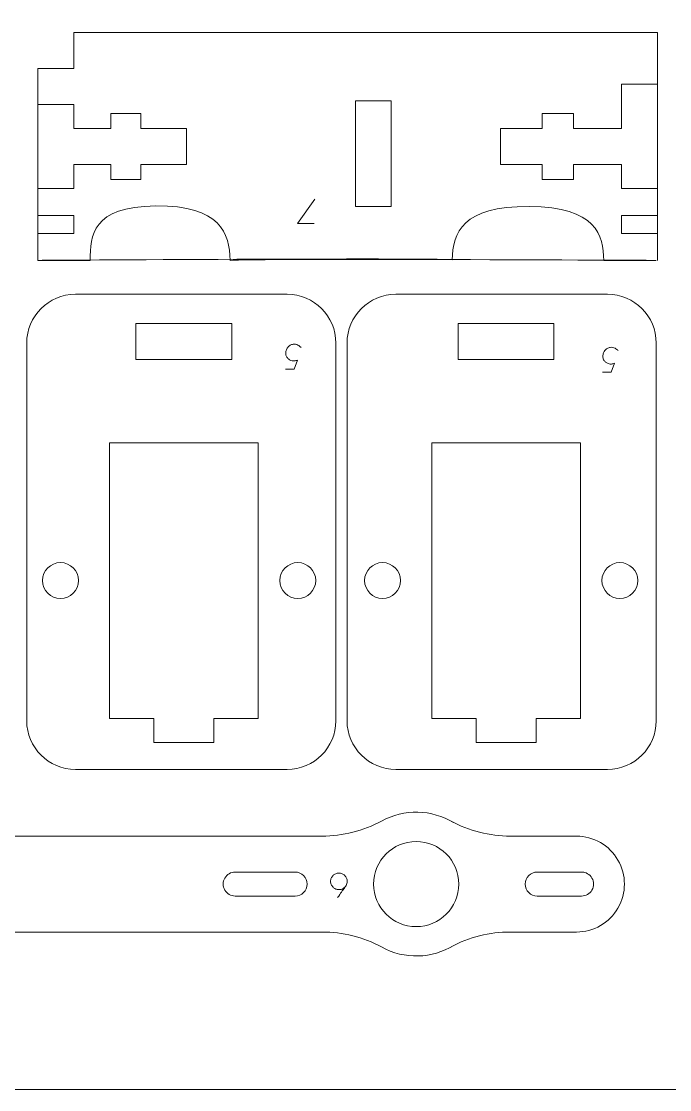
# Model space of a CAD drawing. Header units: millimetres. Extents: x 1 to 3601, y 1 to 1216.
# Drawn here: x 145.2 to 199.3, y 1.5 to 90.6 of the extents above; entities that cross this region are included whole.
import ezdxf

# ---------------------------------------------------------------- set-up
doc = ezdxf.new("R2010")
doc.units = ezdxf.units.MM
doc.layers.get('0').update_dxf_attribs({"lineweight": 5})
for name, color, linetype, lineweight in [('MARCATGE', 1, 'Continuous', 5), ('NO IMPRES', 5, 'Continuous', 5), ('TALL 1', 4, 'Continuous', 5)]:
    doc.layers.add(name, color=color, linetype=linetype, lineweight=lineweight)

msp = doc.modelspace()

# ---------------------------------------------------------------- linework, layer by layer
for points, knots in [([(146.538, 70.67), (146.538, 70.67), (179.337, 70.888), (181.121, 70.723), (181.121, 70.723), (181.186, 72.969), (181.931, 75.196), (187.55, 75.166), (187.55, 75.166), (193.169, 75.137), (193.731, 72.731), (193.758, 70.67), (193.758, 70.67), (193.758, 70.67), (198.138, 70.67), (198.138, 70.67), (198.138, 70.67), (198.138, 70.67), (164.379, 70.836), (162.595, 70.67), (162.595, 70.67), (162.531, 72.917), (161.79, 75.272), (156.402, 75.209), (156.402, 75.209), (151.014, 75.146), (150.945, 72.731), (150.918, 70.67), (150.918, 70.67), (150.918, 70.67), (146.538, 70.67), (146.538, 70.67), (146.538, 70.67), (146.538, 70.67), (146.538, 86.67), (146.538, 86.67), (146.538, 86.67), (146.538, 86.67), (149.538, 86.67), (149.538, 86.67), (149.538, 86.67), (149.538, 86.67), (149.538, 89.67), (149.538, 89.67), (149.538, 89.67), (149.538, 89.67), (198.238, 89.67), (198.238, 89.67), (198.238, 89.67), (198.238, 89.67), (198.238, 70.67), (198.238, 70.67)], [0, 0, 0, 0, 0.071429, 0.071429, 0.071429, 0.071429, 0.142857, 0.142857, 0.142857, 0.142857, 0.214286, 0.214286, 0.214286, 0.214286, 0.285714, 0.285714, 0.285714, 0.285714, 0.357143, 0.357143, 0.357143, 0.357143, 0.428571, 0.428571, 0.428571, 0.428571, 0.5, 0.5, 0.5, 0.5, 0.571429, 0.571429, 0.571429, 0.571429, 0.642857, 0.642857, 0.642857, 0.642857, 0.714286, 0.714286, 0.714286, 0.714286, 0.785714, 0.785714, 0.785714, 0.785714, 0.857143, 0.857143, 0.857143, 0.857143, 1, 1, 1, 1]), ([(145.617, 32.263), (145.617, 32.263), (145.617, 63.768), (145.617, 63.768), (145.617, 63.768), (145.617, 66.005), (147.448, 67.836), (149.685, 67.836), (149.685, 67.836), (149.685, 67.836), (167.348, 67.836), (167.348, 67.836), (167.348, 67.836), (169.585, 67.836), (171.416, 66.005), (171.416, 63.768), (171.416, 63.768), (171.416, 63.768), (171.416, 32.263), (171.416, 32.263), (171.416, 32.263), (171.416, 30.026), (169.585, 28.196), (167.348, 28.196), (167.348, 28.196), (167.348, 28.196), (149.685, 28.196), (149.685, 28.196), (149.685, 28.196), (147.448, 28.196), (145.617, 30.026), (145.617, 32.263)], [0, 0, 0, 0, 0.111111, 0.111111, 0.111111, 0.111111, 0.222222, 0.222222, 0.222222, 0.222222, 0.333333, 0.333333, 0.333333, 0.333333, 0.444444, 0.444444, 0.444444, 0.444444, 0.555556, 0.555556, 0.555556, 0.555556, 0.666667, 0.666667, 0.666667, 0.666667, 0.777778, 0.777778, 0.777778, 0.777778, 1, 1, 1, 1]), ([(172.346, 32.263), (172.346, 32.263), (172.346, 63.768), (172.346, 63.768), (172.346, 63.768), (172.346, 66.005), (174.176, 67.836), (176.413, 67.836), (176.413, 67.836), (176.413, 67.836), (194.076, 67.836), (194.076, 67.836), (194.076, 67.836), (196.314, 67.836), (198.144, 66.005), (198.144, 63.768), (198.144, 63.768), (198.144, 63.768), (198.144, 32.263), (198.144, 32.263), (198.144, 32.263), (198.144, 30.026), (196.314, 28.196), (194.076, 28.196), (194.076, 28.196), (194.076, 28.196), (176.413, 28.196), (176.413, 28.196), (176.413, 28.196), (174.176, 28.196), (172.346, 30.026), (172.346, 32.263)], [0, 0, 0, 0, 0.111111, 0.111111, 0.111111, 0.111111, 0.222222, 0.222222, 0.222222, 0.222222, 0.333333, 0.333333, 0.333333, 0.333333, 0.444444, 0.444444, 0.444444, 0.444444, 0.555556, 0.555556, 0.555556, 0.555556, 0.666667, 0.666667, 0.666667, 0.666667, 0.777778, 0.777778, 0.777778, 0.777778, 1, 1, 1, 1]), ([(181.019, 13.384), (181.019, 13.384), (181.242, 13.513), (181.242, 13.513), (181.242, 13.513), (179.443, 12.414), (177.14, 12.316), (175.21, 13.384), (175.21, 13.384), (173.728, 14.204), (171.962, 14.634), (170.269, 14.634), (170.269, 14.634), (170.269, 14.634), (142.915, 14.634), (142.915, 14.634), (142.915, 14.634), (141.486, 14.634), (140.166, 15.396), (139.451, 16.634), (139.451, 16.634), (138.737, 17.872), (138.737, 19.396), (139.451, 20.634), (139.451, 20.634), (140.166, 21.872), (141.486, 22.634), (142.915, 22.634), (142.915, 22.634), (142.915, 22.634), (170.269, 22.634), (170.269, 22.634), (170.269, 22.634), (171.962, 22.634), (173.728, 23.064), (175.21, 23.884), (175.21, 23.884), (177.131, 24.947), (179.421, 24.855), (181.217, 23.77), (181.217, 23.77), (181.217, 23.77), (181.019, 23.884), (181.019, 23.884), (181.019, 23.884), (182.501, 23.064), (184.267, 22.634), (185.961, 22.634), (185.961, 22.634), (185.961, 22.634), (191.488, 22.634), (191.488, 22.634), (191.488, 22.634), (192.917, 22.634), (194.238, 21.872), (194.952, 20.634), (194.952, 20.634), (195.667, 19.396), (195.667, 17.872), (194.952, 16.634), (194.952, 16.634), (194.238, 15.396), (192.917, 14.634), (191.488, 14.634), (191.488, 14.634), (191.488, 14.634), (185.961, 14.634), (185.961, 14.634), (185.961, 14.634), (184.267, 14.634), (182.501, 14.204), (181.019, 13.384)], [0, 0, 0, 0, 0.052632, 0.052632, 0.052632, 0.052632, 0.105263, 0.105263, 0.105263, 0.105263, 0.157895, 0.157895, 0.157895, 0.157895, 0.210526, 0.210526, 0.210526, 0.210526, 0.263158, 0.263158, 0.263158, 0.263158, 0.315789, 0.315789, 0.315789, 0.315789, 0.368421, 0.368421, 0.368421, 0.368421, 0.421053, 0.421053, 0.421053, 0.421053, 0.473684, 0.473684, 0.473684, 0.473684, 0.526316, 0.526316, 0.526316, 0.526316, 0.578947, 0.578947, 0.578947, 0.578947, 0.631579, 0.631579, 0.631579, 0.631579, 0.684211, 0.684211, 0.684211, 0.684211, 0.736842, 0.736842, 0.736842, 0.736842, 0.789474, 0.789474, 0.789474, 0.789474, 0.842105, 0.842105, 0.842105, 0.842105, 0.894737, 0.894737, 0.894737, 0.894737, 1, 1, 1, 1])]:
    msp.add_open_spline(points, degree=3, knots=knots)
at = {"layer": 'MARCATGE'}
for points, knots in [([(168.212, 73.753), (168.212, 73.753), (169.665, 75.785), (169.665, 75.785), (169.665, 75.785), (169.665, 75.785), (168.212, 73.753), (168.212, 73.753), (168.212, 73.753), (168.212, 73.753), (169.589, 73.753), (169.589, 73.753), (169.589, 73.753), (169.589, 73.753), (168.212, 73.753), (168.212, 73.753)], [0, 0, 0, 0, 0.2, 0.2, 0.2, 0.2, 0.4, 0.4, 0.4, 0.4, 0.6, 0.6, 0.6, 0.6, 1, 1, 1, 1]), ([(168.505, 63.403), (168.494, 63.416), (168.473, 63.437), (168.443, 63.466), (168.443, 63.466), (168.413, 63.495), (168.374, 63.525), (168.326, 63.556), (168.326, 63.556), (168.278, 63.587), (168.22, 63.615), (168.152, 63.64), (168.152, 63.64), (168.085, 63.664), (168.006, 63.677), (167.915, 63.679), (167.915, 63.679), (167.825, 63.679), (167.739, 63.659), (167.657, 63.62), (167.657, 63.62), (167.575, 63.58), (167.502, 63.526), (167.438, 63.456), (167.438, 63.456), (167.375, 63.387), (167.324, 63.306), (167.286, 63.213), (167.286, 63.213), (167.248, 63.121), (167.23, 63.023), (167.23, 62.92), (167.23, 62.92), (167.23, 62.816), (167.252, 62.725), (167.296, 62.646), (167.296, 62.646), (167.34, 62.567), (167.394, 62.501), (167.458, 62.447), (167.458, 62.447), (167.522, 62.394), (167.59, 62.354), (167.661, 62.327), (167.661, 62.327), (167.733, 62.301), (167.796, 62.288), (167.851, 62.288), (167.851, 62.288), (167.884, 62.282), (167.92, 62.281), (167.958, 62.285), (167.958, 62.285), (167.99, 62.289), (168.027, 62.295), (168.071, 62.305), (168.071, 62.305), (168.114, 62.314), (168.158, 62.329), (168.203, 62.35), (168.203, 62.35), (168.203, 62.35), (167.921, 61.599), (167.921, 61.599), (167.921, 61.599), (167.921, 61.599), (167.21, 61.599), (167.21, 61.599), (167.21, 61.599), (167.21, 61.599), (167.921, 61.599), (167.921, 61.599), (167.921, 61.599), (167.921, 61.599), (168.203, 62.35), (168.203, 62.35), (168.203, 62.35), (168.158, 62.329), (168.114, 62.314), (168.071, 62.305), (168.071, 62.305), (168.027, 62.295), (167.99, 62.289), (167.958, 62.285), (167.958, 62.285), (167.92, 62.281), (167.884, 62.282), (167.851, 62.288), (167.851, 62.288), (167.796, 62.288), (167.733, 62.301), (167.661, 62.327), (167.661, 62.327), (167.59, 62.354), (167.522, 62.394), (167.458, 62.447), (167.458, 62.447), (167.394, 62.501), (167.34, 62.567), (167.296, 62.646), (167.296, 62.646), (167.252, 62.725), (167.23, 62.816), (167.23, 62.92), (167.23, 62.92), (167.23, 63.023), (167.248, 63.121), (167.286, 63.213), (167.286, 63.213), (167.324, 63.306), (167.375, 63.387), (167.438, 63.456), (167.438, 63.456), (167.502, 63.526), (167.575, 63.58), (167.657, 63.62), (167.657, 63.62), (167.739, 63.659), (167.825, 63.679), (167.915, 63.679), (167.915, 63.679), (168.006, 63.677), (168.085, 63.664), (168.152, 63.64), (168.152, 63.64), (168.22, 63.615), (168.278, 63.587), (168.326, 63.556), (168.326, 63.556), (168.374, 63.525), (168.413, 63.495), (168.443, 63.466), (168.443, 63.466), (168.473, 63.437), (168.494, 63.416), (168.505, 63.403)], [0, 0, 0, 0, 0.028571, 0.028571, 0.028571, 0.028571, 0.057143, 0.057143, 0.057143, 0.057143, 0.085714, 0.085714, 0.085714, 0.085714, 0.114286, 0.114286, 0.114286, 0.114286, 0.142857, 0.142857, 0.142857, 0.142857, 0.171429, 0.171429, 0.171429, 0.171429, 0.2, 0.2, 0.2, 0.2, 0.228571, 0.228571, 0.228571, 0.228571, 0.257143, 0.257143, 0.257143, 0.257143, 0.285714, 0.285714, 0.285714, 0.285714, 0.314286, 0.314286, 0.314286, 0.314286, 0.342857, 0.342857, 0.342857, 0.342857, 0.371429, 0.371429, 0.371429, 0.371429, 0.4, 0.4, 0.4, 0.4, 0.428571, 0.428571, 0.428571, 0.428571, 0.457143, 0.457143, 0.457143, 0.457143, 0.485714, 0.485714, 0.485714, 0.485714, 0.514286, 0.514286, 0.514286, 0.514286, 0.542857, 0.542857, 0.542857, 0.542857, 0.571429, 0.571429, 0.571429, 0.571429, 0.6, 0.6, 0.6, 0.6, 0.628571, 0.628571, 0.628571, 0.628571, 0.657143, 0.657143, 0.657143, 0.657143, 0.685714, 0.685714, 0.685714, 0.685714, 0.714286, 0.714286, 0.714286, 0.714286, 0.742857, 0.742857, 0.742857, 0.742857, 0.771429, 0.771429, 0.771429, 0.771429, 0.8, 0.8, 0.8, 0.8, 0.828571, 0.828571, 0.828571, 0.828571, 0.857143, 0.857143, 0.857143, 0.857143, 0.885714, 0.885714, 0.885714, 0.885714, 0.914286, 0.914286, 0.914286, 0.914286, 0.942857, 0.942857, 0.942857, 0.942857, 1, 1, 1, 1]), ([(194.964, 63.138), (194.952, 63.151), (194.932, 63.172), (194.901, 63.201), (194.901, 63.201), (194.871, 63.231), (194.832, 63.261), (194.784, 63.292), (194.784, 63.292), (194.736, 63.323), (194.679, 63.351), (194.611, 63.375), (194.611, 63.375), (194.543, 63.399), (194.464, 63.413), (194.374, 63.415), (194.374, 63.415), (194.283, 63.415), (194.197, 63.395), (194.115, 63.355), (194.115, 63.355), (194.034, 63.316), (193.961, 63.261), (193.897, 63.192), (193.897, 63.192), (193.833, 63.122), (193.782, 63.041), (193.744, 62.949), (193.744, 62.949), (193.707, 62.857), (193.688, 62.759), (193.688, 62.655), (193.688, 62.655), (193.688, 62.552), (193.71, 62.461), (193.754, 62.382), (193.754, 62.382), (193.798, 62.303), (193.853, 62.236), (193.917, 62.183), (193.917, 62.183), (193.98, 62.129), (194.048, 62.089), (194.12, 62.063), (194.12, 62.063), (194.191, 62.036), (194.254, 62.023), (194.309, 62.023), (194.309, 62.023), (194.343, 62.018), (194.378, 62.017), (194.416, 62.02), (194.416, 62.02), (194.448, 62.024), (194.486, 62.031), (194.529, 62.04), (194.529, 62.04), (194.572, 62.05), (194.616, 62.065), (194.662, 62.085), (194.662, 62.085), (194.662, 62.085), (194.379, 61.335), (194.379, 61.335), (194.379, 61.335), (194.379, 61.335), (193.668, 61.335), (193.668, 61.335), (193.668, 61.335), (193.668, 61.335), (194.379, 61.335), (194.379, 61.335), (194.379, 61.335), (194.379, 61.335), (194.662, 62.085), (194.662, 62.085), (194.662, 62.085), (194.616, 62.065), (194.572, 62.05), (194.529, 62.04), (194.529, 62.04), (194.486, 62.031), (194.448, 62.024), (194.416, 62.02), (194.416, 62.02), (194.378, 62.017), (194.343, 62.018), (194.309, 62.023), (194.309, 62.023), (194.254, 62.023), (194.191, 62.036), (194.12, 62.063), (194.12, 62.063), (194.048, 62.089), (193.98, 62.129), (193.917, 62.183), (193.917, 62.183), (193.853, 62.236), (193.798, 62.303), (193.754, 62.382), (193.754, 62.382), (193.71, 62.461), (193.688, 62.552), (193.688, 62.655), (193.688, 62.655), (193.688, 62.759), (193.707, 62.857), (193.744, 62.949), (193.744, 62.949), (193.782, 63.041), (193.833, 63.122), (193.897, 63.192), (193.897, 63.192), (193.961, 63.261), (194.034, 63.316), (194.115, 63.355), (194.115, 63.355), (194.197, 63.395), (194.283, 63.415), (194.374, 63.415), (194.374, 63.415), (194.464, 63.413), (194.543, 63.399), (194.611, 63.375), (194.611, 63.375), (194.679, 63.351), (194.736, 63.323), (194.784, 63.292), (194.784, 63.292), (194.832, 63.261), (194.871, 63.231), (194.901, 63.201), (194.901, 63.201), (194.932, 63.172), (194.952, 63.151), (194.964, 63.138)], [0, 0, 0, 0, 0.028571, 0.028571, 0.028571, 0.028571, 0.057143, 0.057143, 0.057143, 0.057143, 0.085714, 0.085714, 0.085714, 0.085714, 0.114286, 0.114286, 0.114286, 0.114286, 0.142857, 0.142857, 0.142857, 0.142857, 0.171429, 0.171429, 0.171429, 0.171429, 0.2, 0.2, 0.2, 0.2, 0.228571, 0.228571, 0.228571, 0.228571, 0.257143, 0.257143, 0.257143, 0.257143, 0.285714, 0.285714, 0.285714, 0.285714, 0.314286, 0.314286, 0.314286, 0.314286, 0.342857, 0.342857, 0.342857, 0.342857, 0.371429, 0.371429, 0.371429, 0.371429, 0.4, 0.4, 0.4, 0.4, 0.428571, 0.428571, 0.428571, 0.428571, 0.457143, 0.457143, 0.457143, 0.457143, 0.485714, 0.485714, 0.485714, 0.485714, 0.514286, 0.514286, 0.514286, 0.514286, 0.542857, 0.542857, 0.542857, 0.542857, 0.571429, 0.571429, 0.571429, 0.571429, 0.6, 0.6, 0.6, 0.6, 0.628571, 0.628571, 0.628571, 0.628571, 0.657143, 0.657143, 0.657143, 0.657143, 0.685714, 0.685714, 0.685714, 0.685714, 0.714286, 0.714286, 0.714286, 0.714286, 0.742857, 0.742857, 0.742857, 0.742857, 0.771429, 0.771429, 0.771429, 0.771429, 0.8, 0.8, 0.8, 0.8, 0.828571, 0.828571, 0.828571, 0.828571, 0.857143, 0.857143, 0.857143, 0.857143, 0.885714, 0.885714, 0.885714, 0.885714, 0.914286, 0.914286, 0.914286, 0.914286, 0.942857, 0.942857, 0.942857, 0.942857, 1, 1, 1, 1]), ([(171.56, 17.512), (171.681, 17.68), (171.79, 17.832), (171.888, 17.97), (171.888, 17.97), (171.929, 18.028), (171.97, 18.086), (172.012, 18.145), (172.012, 18.145), (172.053, 18.203), (172.091, 18.256), (172.126, 18.305), (172.126, 18.305), (172.161, 18.354), (172.191, 18.396), (172.215, 18.431), (172.215, 18.431), (172.239, 18.466), (172.255, 18.49), (172.263, 18.503), (172.263, 18.503), (172.327, 18.614), (172.359, 18.733), (172.359, 18.861), (172.359, 18.861), (172.359, 18.957), (172.341, 19.047), (172.304, 19.131), (172.304, 19.131), (172.267, 19.215), (172.218, 19.288), (172.156, 19.351), (172.156, 19.351), (172.094, 19.414), (172.021, 19.464), (171.937, 19.501), (171.937, 19.501), (171.853, 19.537), (171.763, 19.556), (171.668, 19.556), (171.668, 19.556), (171.572, 19.556), (171.481, 19.537), (171.397, 19.501), (171.397, 19.501), (171.312, 19.464), (171.238, 19.414), (171.175, 19.351), (171.175, 19.351), (171.112, 19.288), (171.062, 19.215), (171.025, 19.131), (171.025, 19.131), (170.989, 19.047), (170.97, 18.957), (170.97, 18.861), (170.97, 18.861), (170.97, 18.765), (170.989, 18.676), (171.025, 18.592), (171.025, 18.592), (171.062, 18.508), (171.112, 18.435), (171.175, 18.372), (171.175, 18.372), (171.238, 18.309), (171.312, 18.259), (171.397, 18.222), (171.397, 18.222), (171.481, 18.185), (171.572, 18.167), (171.668, 18.167), (171.668, 18.167), (171.792, 18.167), (171.907, 18.198), (172.013, 18.26), (172.013, 18.26), (172.12, 18.322), (172.203, 18.403), (172.263, 18.503), (172.263, 18.503), (172.203, 18.403), (172.12, 18.322), (172.013, 18.26), (172.013, 18.26), (171.907, 18.198), (171.792, 18.167), (171.668, 18.167), (171.668, 18.167), (171.572, 18.167), (171.481, 18.185), (171.397, 18.222), (171.397, 18.222), (171.312, 18.259), (171.238, 18.309), (171.175, 18.372), (171.175, 18.372), (171.112, 18.435), (171.062, 18.508), (171.025, 18.592), (171.025, 18.592), (170.989, 18.676), (170.97, 18.765), (170.97, 18.861), (170.97, 18.861), (170.97, 18.957), (170.989, 19.047), (171.025, 19.131), (171.025, 19.131), (171.062, 19.215), (171.112, 19.288), (171.175, 19.351), (171.175, 19.351), (171.238, 19.414), (171.312, 19.464), (171.397, 19.501), (171.397, 19.501), (171.481, 19.537), (171.572, 19.556), (171.668, 19.556), (171.668, 19.556), (171.763, 19.556), (171.853, 19.537), (171.937, 19.501), (171.937, 19.501), (172.021, 19.464), (172.094, 19.414), (172.156, 19.351), (172.156, 19.351), (172.218, 19.288), (172.267, 19.215), (172.304, 19.131), (172.304, 19.131), (172.341, 19.047), (172.359, 18.957), (172.359, 18.861), (172.359, 18.861), (172.359, 18.733), (172.327, 18.614), (172.263, 18.503), (172.263, 18.503), (172.255, 18.49), (172.239, 18.466), (172.215, 18.431), (172.215, 18.431), (172.191, 18.396), (172.161, 18.354), (172.126, 18.305), (172.126, 18.305), (172.091, 18.256), (172.053, 18.203), (172.012, 18.145), (172.012, 18.145), (171.97, 18.086), (171.929, 18.028), (171.888, 17.97), (171.888, 17.97), (171.79, 17.832), (171.681, 17.68), (171.56, 17.512)], [0, 0, 0, 0, 0.02439, 0.02439, 0.02439, 0.02439, 0.04878, 0.04878, 0.04878, 0.04878, 0.073171, 0.073171, 0.073171, 0.073171, 0.097561, 0.097561, 0.097561, 0.097561, 0.121951, 0.121951, 0.121951, 0.121951, 0.146341, 0.146341, 0.146341, 0.146341, 0.170732, 0.170732, 0.170732, 0.170732, 0.195122, 0.195122, 0.195122, 0.195122, 0.219512, 0.219512, 0.219512, 0.219512, 0.243902, 0.243902, 0.243902, 0.243902, 0.268293, 0.268293, 0.268293, 0.268293, 0.292683, 0.292683, 0.292683, 0.292683, 0.317073, 0.317073, 0.317073, 0.317073, 0.341463, 0.341463, 0.341463, 0.341463, 0.365854, 0.365854, 0.365854, 0.365854, 0.390244, 0.390244, 0.390244, 0.390244, 0.414634, 0.414634, 0.414634, 0.414634, 0.439024, 0.439024, 0.439024, 0.439024, 0.463415, 0.463415, 0.463415, 0.463415, 0.487805, 0.487805, 0.487805, 0.487805, 0.512195, 0.512195, 0.512195, 0.512195, 0.536585, 0.536585, 0.536585, 0.536585, 0.560976, 0.560976, 0.560976, 0.560976, 0.585366, 0.585366, 0.585366, 0.585366, 0.609756, 0.609756, 0.609756, 0.609756, 0.634146, 0.634146, 0.634146, 0.634146, 0.658537, 0.658537, 0.658537, 0.658537, 0.682927, 0.682927, 0.682927, 0.682927, 0.707317, 0.707317, 0.707317, 0.707317, 0.731707, 0.731707, 0.731707, 0.731707, 0.756098, 0.756098, 0.756098, 0.756098, 0.780488, 0.780488, 0.780488, 0.780488, 0.804878, 0.804878, 0.804878, 0.804878, 0.829268, 0.829268, 0.829268, 0.829268, 0.853659, 0.853659, 0.853659, 0.853659, 0.878049, 0.878049, 0.878049, 0.878049, 0.902439, 0.902439, 0.902439, 0.902439, 0.926829, 0.926829, 0.926829, 0.926829, 0.95122, 0.95122, 0.95122, 0.95122, 1, 1, 1, 1])]:
    msp.add_open_spline(points, degree=3, knots=knots, dxfattribs=at)
at = {"layer": 'NO IMPRES'}
msp.add_lwpolyline([(0.741, 1.483), (0.741, 301.483), (600.741, 301.483), (600.741, 1.483)], close=True, dxfattribs=at)
at = {"layer": 'TALL 1'}
for points, knots in [([(198.238, 76.67), (198.238, 76.67), (195.238, 76.67), (195.238, 76.67), (195.238, 76.67), (195.238, 76.67), (195.238, 78.67), (195.238, 78.67), (195.238, 78.67), (195.238, 78.67), (191.238, 78.67), (191.238, 78.67), (191.238, 78.67), (191.238, 78.67), (191.238, 77.42), (191.238, 77.42), (191.238, 77.42), (191.238, 77.42), (191.138, 77.42), (191.138, 77.42), (191.138, 77.42), (191.138, 77.42), (188.638, 77.42), (188.638, 77.42), (188.638, 77.42), (188.638, 77.42), (188.638, 78.67), (188.638, 78.67), (188.638, 78.67), (188.638, 78.67), (185.138, 78.67), (185.138, 78.67), (185.138, 78.67), (185.138, 78.67), (185.138, 81.67), (185.138, 81.67), (185.138, 81.67), (185.138, 81.67), (188.638, 81.67), (188.638, 81.67), (188.638, 81.67), (188.638, 81.67), (188.638, 82.92), (188.638, 82.92), (188.638, 82.92), (188.638, 82.92), (191.138, 82.92), (191.138, 82.92), (191.138, 82.92), (191.138, 82.92), (191.238, 82.92), (191.238, 82.92), (191.238, 82.92), (191.238, 82.92), (191.238, 81.67), (191.238, 81.67), (191.238, 81.67), (191.238, 81.67), (195.238, 81.67), (195.238, 81.67), (195.238, 81.67), (195.238, 81.67), (195.238, 85.37), (195.238, 85.37), (195.238, 85.37), (195.238, 85.37), (198.238, 85.37), (198.238, 85.37)], [0, 0, 0, 0, 0.055556, 0.055556, 0.055556, 0.055556, 0.111111, 0.111111, 0.111111, 0.111111, 0.166667, 0.166667, 0.166667, 0.166667, 0.222222, 0.222222, 0.222222, 0.222222, 0.277778, 0.277778, 0.277778, 0.277778, 0.333333, 0.333333, 0.333333, 0.333333, 0.388889, 0.388889, 0.388889, 0.388889, 0.444444, 0.444444, 0.444444, 0.444444, 0.5, 0.5, 0.5, 0.5, 0.555556, 0.555556, 0.555556, 0.555556, 0.611111, 0.611111, 0.611111, 0.611111, 0.666667, 0.666667, 0.666667, 0.666667, 0.722222, 0.722222, 0.722222, 0.722222, 0.777778, 0.777778, 0.777778, 0.777778, 0.833333, 0.833333, 0.833333, 0.833333, 0.888889, 0.888889, 0.888889, 0.888889, 1, 1, 1, 1]), ([(173.038, 75.17), (173.038, 75.17), (176.038, 75.17), (176.038, 75.17), (176.038, 75.17), (176.038, 75.17), (176.038, 83.97), (176.038, 83.97), (176.038, 83.97), (176.038, 83.97), (173.038, 83.97), (173.038, 83.97), (173.038, 83.97), (173.038, 83.97), (173.038, 75.17), (173.038, 75.17)], [0, 0, 0, 0, 0.2, 0.2, 0.2, 0.2, 0.4, 0.4, 0.4, 0.4, 0.6, 0.6, 0.6, 0.6, 1, 1, 1, 1]), ([(146.538, 83.67), (146.538, 83.67), (149.538, 83.67), (149.538, 83.67), (149.538, 83.67), (149.538, 83.67), (149.538, 81.67), (149.538, 81.67), (149.538, 81.67), (149.538, 81.67), (152.638, 81.67), (152.638, 81.67), (152.638, 81.67), (152.638, 81.67), (152.638, 82.92), (152.638, 82.92), (152.638, 82.92), (152.638, 82.92), (155.138, 82.92), (155.138, 82.92), (155.138, 82.92), (155.138, 82.92), (155.138, 81.67), (155.138, 81.67), (155.138, 81.67), (155.138, 81.67), (158.938, 81.67), (158.938, 81.67), (158.938, 81.67), (158.938, 81.67), (158.938, 78.67), (158.938, 78.67), (158.938, 78.67), (158.938, 78.67), (155.138, 78.67), (155.138, 78.67), (155.138, 78.67), (155.138, 78.67), (155.138, 77.42), (155.138, 77.42), (155.138, 77.42), (155.138, 77.42), (152.638, 77.42), (152.638, 77.42), (152.638, 77.42), (152.638, 77.42), (152.638, 78.67), (152.638, 78.67), (152.638, 78.67), (152.638, 78.67), (149.538, 78.67), (149.538, 78.67), (149.538, 78.67), (149.538, 78.67), (149.538, 76.67), (149.538, 76.67), (149.538, 76.67), (149.538, 76.67), (146.538, 76.67), (146.538, 76.67)], [0, 0, 0, 0, 0.0625, 0.0625, 0.0625, 0.0625, 0.125, 0.125, 0.125, 0.125, 0.1875, 0.1875, 0.1875, 0.1875, 0.25, 0.25, 0.25, 0.25, 0.3125, 0.3125, 0.3125, 0.3125, 0.375, 0.375, 0.375, 0.375, 0.4375, 0.4375, 0.4375, 0.4375, 0.5, 0.5, 0.5, 0.5, 0.5625, 0.5625, 0.5625, 0.5625, 0.625, 0.625, 0.625, 0.625, 0.6875, 0.6875, 0.6875, 0.6875, 0.75, 0.75, 0.75, 0.75, 0.8125, 0.8125, 0.8125, 0.8125, 0.875, 0.875, 0.875, 0.875, 1, 1, 1, 1]), ([(146.538, 72.917), (146.538, 72.917), (146.538, 74.417), (146.538, 74.417), (146.538, 74.417), (146.538, 74.417), (149.538, 74.417), (149.538, 74.417), (149.538, 74.417), (149.538, 74.417), (149.538, 72.917), (149.538, 72.917), (149.538, 72.917), (149.538, 72.917), (146.538, 72.917), (146.538, 72.917)], [0, 0, 0, 0, 0.2, 0.2, 0.2, 0.2, 0.4, 0.4, 0.4, 0.4, 0.6, 0.6, 0.6, 0.6, 1, 1, 1, 1]), ([(195.238, 72.917), (195.238, 72.917), (195.238, 74.417), (195.238, 74.417), (195.238, 74.417), (195.238, 74.417), (198.238, 74.417), (198.238, 74.417), (198.238, 74.417), (198.238, 74.417), (198.238, 72.917), (198.238, 72.917), (198.238, 72.917), (198.238, 72.917), (195.238, 72.917), (195.238, 72.917)], [0, 0, 0, 0, 0.2, 0.2, 0.2, 0.2, 0.4, 0.4, 0.4, 0.4, 0.6, 0.6, 0.6, 0.6, 1, 1, 1, 1]), ([(154.733, 62.39), (154.733, 62.39), (154.733, 65.39), (154.733, 65.39), (154.733, 65.39), (154.733, 65.39), (162.733, 65.39), (162.733, 65.39), (162.733, 65.39), (162.733, 65.39), (162.733, 62.39), (162.733, 62.39), (162.733, 62.39), (162.733, 62.39), (154.733, 62.39), (154.733, 62.39)], [0, 0, 0, 0, 0.2, 0.2, 0.2, 0.2, 0.4, 0.4, 0.4, 0.4, 0.6, 0.6, 0.6, 0.6, 1, 1, 1, 1]), ([(181.612, 62.39), (181.612, 62.39), (181.612, 65.39), (181.612, 65.39), (181.612, 65.39), (181.612, 65.39), (189.612, 65.39), (189.612, 65.39), (189.612, 65.39), (189.612, 65.39), (189.612, 62.39), (189.612, 62.39), (189.612, 62.39), (189.612, 62.39), (181.612, 62.39), (181.612, 62.39)], [0, 0, 0, 0, 0.2, 0.2, 0.2, 0.2, 0.4, 0.4, 0.4, 0.4, 0.6, 0.6, 0.6, 0.6, 1, 1, 1, 1]), ([(152.533, 32.454), (152.533, 32.454), (152.533, 55.454), (152.533, 55.454), (152.533, 55.454), (152.533, 55.454), (164.933, 55.454), (164.933, 55.454), (164.933, 55.454), (164.933, 55.454), (164.933, 32.454), (164.933, 32.454), (164.933, 32.454), (164.933, 32.454), (161.233, 32.454), (161.233, 32.454), (161.233, 32.454), (161.233, 32.454), (161.233, 30.454), (161.233, 30.454), (161.233, 30.454), (161.233, 30.454), (156.233, 30.454), (156.233, 30.454), (156.233, 30.454), (156.233, 30.454), (156.233, 32.454), (156.233, 32.454), (156.233, 32.454), (156.233, 32.454), (152.533, 32.454), (152.533, 32.454)], [0, 0, 0, 0, 0.111111, 0.111111, 0.111111, 0.111111, 0.222222, 0.222222, 0.222222, 0.222222, 0.333333, 0.333333, 0.333333, 0.333333, 0.444444, 0.444444, 0.444444, 0.444444, 0.555556, 0.555556, 0.555556, 0.555556, 0.666667, 0.666667, 0.666667, 0.666667, 0.777778, 0.777778, 0.777778, 0.777778, 1, 1, 1, 1]), ([(179.412, 32.454), (179.412, 32.454), (179.412, 55.454), (179.412, 55.454), (179.412, 55.454), (179.412, 55.454), (191.812, 55.454), (191.812, 55.454), (191.812, 55.454), (191.812, 55.454), (191.812, 32.454), (191.812, 32.454), (191.812, 32.454), (191.812, 32.454), (188.112, 32.454), (188.112, 32.454), (188.112, 32.454), (188.112, 32.454), (188.112, 30.454), (188.112, 30.454), (188.112, 30.454), (188.112, 30.454), (183.112, 30.454), (183.112, 30.454), (183.112, 30.454), (183.112, 30.454), (183.112, 32.454), (183.112, 32.454), (183.112, 32.454), (183.112, 32.454), (179.412, 32.454), (179.412, 32.454)], [0, 0, 0, 0, 0.111111, 0.111111, 0.111111, 0.111111, 0.222222, 0.222222, 0.222222, 0.222222, 0.333333, 0.333333, 0.333333, 0.333333, 0.444444, 0.444444, 0.444444, 0.444444, 0.555556, 0.555556, 0.555556, 0.555556, 0.666667, 0.666667, 0.666667, 0.666667, 0.777778, 0.777778, 0.777778, 0.777778, 1, 1, 1, 1]), ([(148.433, 42.454), (149.261, 42.454), (149.933, 43.126), (149.933, 43.954), (149.933, 43.954), (149.933, 44.783), (149.261, 45.454), (148.433, 45.454), (148.433, 45.454), (147.604, 45.454), (146.933, 44.783), (146.933, 43.954), (146.933, 43.954), (146.933, 43.126), (147.604, 42.454), (148.433, 42.454)], [0, 0, 0, 0, 0.2, 0.2, 0.2, 0.2, 0.4, 0.4, 0.4, 0.4, 0.6, 0.6, 0.6, 0.6, 1, 1, 1, 1]), ([(168.233, 42.454), (169.061, 42.454), (169.733, 43.126), (169.733, 43.954), (169.733, 43.954), (169.733, 44.783), (169.061, 45.454), (168.233, 45.454), (168.233, 45.454), (167.404, 45.454), (166.733, 44.783), (166.733, 43.954), (166.733, 43.954), (166.733, 43.126), (167.404, 42.454), (168.233, 42.454)], [0, 0, 0, 0, 0.2, 0.2, 0.2, 0.2, 0.4, 0.4, 0.4, 0.4, 0.6, 0.6, 0.6, 0.6, 1, 1, 1, 1]), ([(175.312, 42.454), (176.14, 42.454), (176.812, 43.126), (176.812, 43.954), (176.812, 43.954), (176.812, 44.783), (176.14, 45.454), (175.312, 45.454), (175.312, 45.454), (174.483, 45.454), (173.812, 44.783), (173.812, 43.954), (173.812, 43.954), (173.812, 43.126), (174.483, 42.454), (175.312, 42.454)], [0, 0, 0, 0, 0.2, 0.2, 0.2, 0.2, 0.4, 0.4, 0.4, 0.4, 0.6, 0.6, 0.6, 0.6, 1, 1, 1, 1]), ([(195.112, 42.454), (195.94, 42.454), (196.612, 43.126), (196.612, 43.954), (196.612, 43.954), (196.612, 44.783), (195.94, 45.454), (195.112, 45.454), (195.112, 45.454), (194.283, 45.454), (193.612, 44.783), (193.612, 43.954), (193.612, 43.954), (193.612, 43.126), (194.283, 42.454), (195.112, 42.454)], [0, 0, 0, 0, 0.2, 0.2, 0.2, 0.2, 0.4, 0.4, 0.4, 0.4, 0.6, 0.6, 0.6, 0.6, 1, 1, 1, 1]), ([(181.665, 18.634), (181.665, 20.595), (180.075, 22.184), (178.115, 22.184), (178.115, 22.184), (176.154, 22.184), (174.565, 20.595), (174.565, 18.634), (174.565, 18.634), (174.565, 16.673), (176.154, 15.084), (178.115, 15.084), (178.115, 15.084), (180.075, 15.084), (181.665, 16.673), (181.665, 18.634)], [0, 0, 0, 0, 0.2, 0.2, 0.2, 0.2, 0.4, 0.4, 0.4, 0.4, 0.6, 0.6, 0.6, 0.6, 1, 1, 1, 1]), ([(168.015, 19.634), (168.015, 19.634), (163.015, 19.634), (163.015, 19.634), (163.015, 19.634), (162.657, 19.634), (162.327, 19.443), (162.149, 19.134), (162.149, 19.134), (161.97, 18.825), (161.97, 18.443), (162.149, 18.134), (162.149, 18.134), (162.327, 17.825), (162.657, 17.634), (163.015, 17.634), (163.015, 17.634), (163.015, 17.634), (168.015, 17.634), (168.015, 17.634), (168.015, 17.634), (168.567, 17.634), (169.015, 18.082), (169.015, 18.634), (169.015, 18.634), (169.015, 19.186), (168.567, 19.634), (168.015, 19.634)], [0, 0, 0, 0, 0.125, 0.125, 0.125, 0.125, 0.25, 0.25, 0.25, 0.25, 0.375, 0.375, 0.375, 0.375, 0.5, 0.5, 0.5, 0.5, 0.625, 0.625, 0.625, 0.625, 0.75, 0.75, 0.75, 0.75, 1, 1, 1, 1]), ([(192.095, 19.634), (192.095, 19.634), (191.915, 19.634), (191.915, 19.634), (191.915, 19.634), (192.272, 19.634), (192.602, 19.443), (192.781, 19.134), (192.781, 19.134), (192.959, 18.825), (192.959, 18.443), (192.781, 18.134), (192.781, 18.134), (192.602, 17.825), (192.272, 17.634), (191.915, 17.634), (191.915, 17.634), (191.915, 17.634), (188.215, 17.634), (188.215, 17.634), (188.215, 17.634), (187.662, 17.634), (187.215, 18.082), (187.215, 18.634), (187.215, 18.634), (187.215, 19.186), (187.662, 19.634), (188.215, 19.634), (188.215, 19.634), (188.215, 19.634), (192.095, 19.634), (192.095, 19.634)], [0, 0, 0, 0, 0.111111, 0.111111, 0.111111, 0.111111, 0.222222, 0.222222, 0.222222, 0.222222, 0.333333, 0.333333, 0.333333, 0.333333, 0.444444, 0.444444, 0.444444, 0.444444, 0.555556, 0.555556, 0.555556, 0.555556, 0.666667, 0.666667, 0.666667, 0.666667, 0.777778, 0.777778, 0.777778, 0.777778, 1, 1, 1, 1])]:
    msp.add_open_spline(points, degree=3, knots=knots, dxfattribs=at)

doc.saveas('drawing.dxf')
